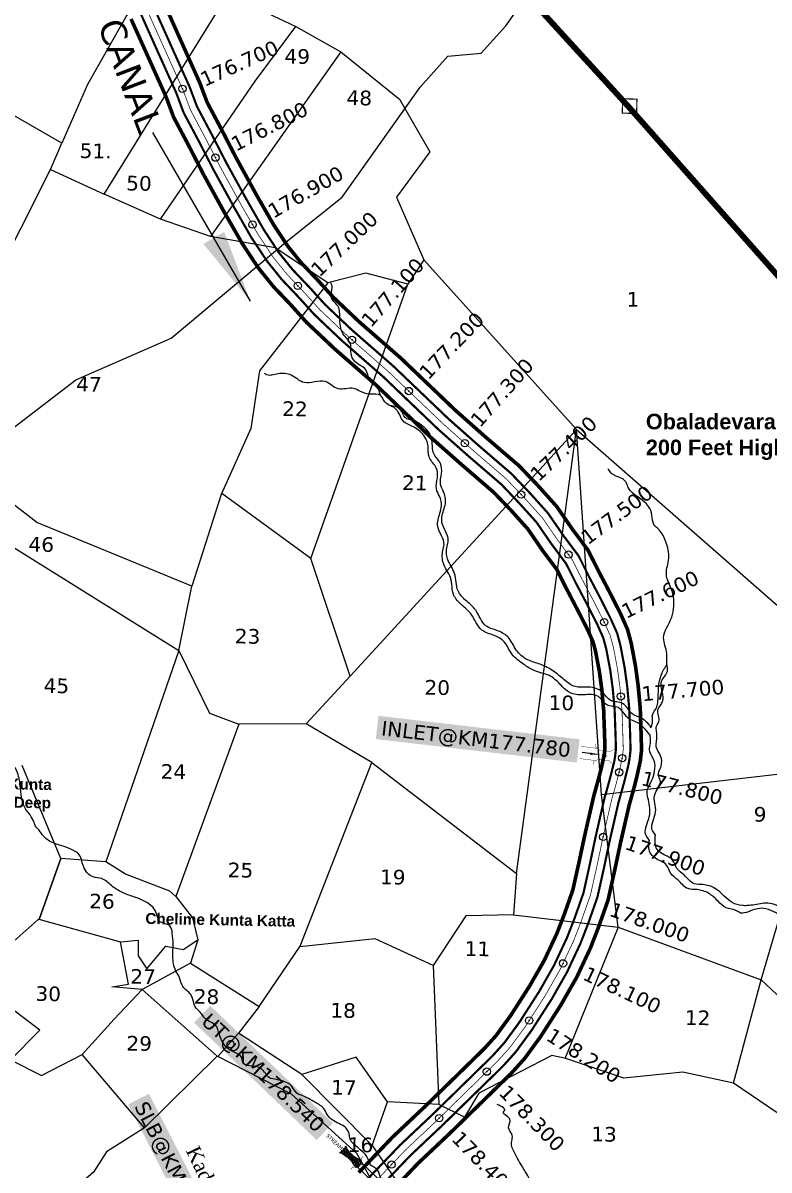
# Model space of a CAD drawing. Header units: inches. Extents: x 749153 to 755578, y 1653601 to 1659848.
# Drawn here: x 752258 to 753279, y 1655726 to 1657294 of the extents above; entities that cross this region are included whole.
import ezdxf
from ezdxf.enums import TextEntityAlignment as Align

# ---------------------------------------------------------------- set-up
doc = ezdxf.new("R2010")
doc.units = ezdxf.units.IN
doc.header["$MEASUREMENT"] = 0
doc.header["$PDMODE"] = 32
doc.header["$PDSIZE"] = 10
doc.linetypes.add('ACAD_ISO02W100', pattern=[15, 12, -3])
doc.linetypes.add('HIDDEN2', pattern=[0.1875, 0.125, -0.0625])
for name, color, linetype in [('CANAL1', 1, 'Continuous'), ('CSMark', 72, 'Continuous'), ('PLOT', 7, 'Continuous'), ('PLOT NO', 7, 'Continuous'), ('ROADS', 6, 'Continuous'), ('STRUCTURE', 5, 'Continuous'), ('TANKS-STREAM', 4, 'Continuous'), ('VILLAGE BOUNDRY', 5, 'Continuous'), ('VILLAGE STONES', 240, 'Continuous')]:
    doc.layers.add(name, color=color, linetype=linetype)
doc.styles.get("Standard").update_dxf_attribs({"font": 'verdana_0.ttf'})
doc.styles.add('style1', font='romantic_0.ttf')
doc.dimstyles.get("Standard").update_dxf_attribs({"dimtxt": 0.18, "dimasz": 35, "dimexe": 0.18, "dimexo": 0.0625, "dimgap": 0.09, "dimtad": 0, "dimtih": 1, "dimtoh": 1, "dimdec": 4, "dimzin": 0, "dimdsep": 46, "dimtxsty": 'Standard', "dimcen": 0.09, "dimadec": 0, "dimazin": 0, "dimtfac": 1, "dimtdec": 4, "dimtofl": 0, "dimtmove": 0, "dimatfit": 3, "dimfxl": 0, "dimtolj": 1, "dimtzin": 0, "dimarcsym": 0})

# ---------------------------------------------------------------- blocks, each defined once
blk = doc.blocks.new('UT')
at = {"layer": 'STRUCTURE'}
h = blk.add_hatch(dxfattribs=at)
h.set_pattern_fill('DASH', color=150, scale=8, angle=-39.6278, style=0)
h.set_pattern_definition([(320.372247933, (-4370.464, -6260.8811), (1.40800153113, 0.132407282), [1, -1])])
h.paths.add_polyline_path([(765163, 1700681.9), (765165.6, 1700680.6), (765167.2, 1700680.3), (765169.1, 1700680), (765172.4, 1700679.6), (765176.4, 1700679.3), (765179.5, 1700679.5), (765183.1, 1700679.9), (765187.7, 1700680.9), (765188.9, 1700681.2), (765193.1, 1700682.2), (765196.1, 1700680.2), (765196.1, 1700672.2), (765193.1, 1700670.2), (765190.5, 1700670.8), (765188.1, 1700671.3), (765185.5, 1700671.8), (765183.6, 1700672.1), (765181, 1700672.5), (765180.3, 1700672.5), (765178.5, 1700672.6), (765176.7, 1700672.6), (765174.6, 1700672.5), (765172.5, 1700672.3), (765170.4, 1700672), (765168.5, 1700671.7), (765166.1, 1700671.2), (765165, 1700670.8), (765163, 1700669.7)])
h.paths.add_polyline_path([(765259.1, 1700682.2), (765256.1, 1700680.2), (765256.1, 1700672.2), (765259.1, 1700670.2), (765261.9, 1700671), (765264.4, 1700671.6), (765266.4, 1700672), (765269.1, 1700672.5), (765272.7, 1700673), (765276.1, 1700673.1), (765278.6, 1700672.9), (765281.2, 1700672.7), (765283.9, 1700672.3), (765286.4, 1700671.9), (765288, 1700671.3), (765289.2, 1700670.6), (765289.1, 1700682.7), (765287.6, 1700681.8), (765285.7, 1700681.2), (765283, 1700680.7), (765281.2, 1700680.4), (765276.7, 1700679.9), (765272.7, 1700679.9), (765268.7, 1700680.3), (765264.8, 1700681), (765261.2, 1700681.7)])
at = {"layer": 'STRUCTURE', "color": 150, "const_width": 0.628}
for points in [[(765190.1, 1700688.2), (765190.1, 1700684.2), (765196.1, 1700680.2), (765256.1, 1700680.2), (765262.1, 1700684.2), (765262.1, 1700688.2)], [(765190.1, 1700664.2), (765190.1, 1700668.2), (765196.1, 1700672.2), (765256.1, 1700672.2), (765262.1, 1700668.2), (765262.1, 1700664.2)]]:
    blk.add_lwpolyline(points, dxfattribs=at)
at = {"layer": 'STRUCTURE', "color": 150}
for points in [[(765196.1, 1700680.2), (765256.1, 1700680.2)], [(765196.1, 1700672.2), (765256.1, 1700672.2)], [(765196.1, 1700672.2), (765256.1, 1700672.2)]]:
    blk.add_lwpolyline(points, dxfattribs=at)
at = {"layer": 'STRUCTURE', "color": 0}
blk.add_circle((765226.1, 1700676.2), 1.89, dxfattribs=at)
at = {"layer": 'STRUCTURE', "color": 150}
for points in [[(765163, 1700681.9), (765164.4, 1700681.1), (765167.9, 1700680.2), (765171.2, 1700679.8), (765176.1, 1700679.4), (765184.7, 1700680.3), (765193.1, 1700682.2)], [(765289.1, 1700682.7), (765287.8, 1700681.9), (765284.3, 1700680.9), (765280.9, 1700680.4), (765276.1, 1700679.8), (765267.4, 1700680.5), (765259.1, 1700682.2)], [(765163, 1700669.7), (765164.3, 1700670.6), (765167.8, 1700671.6), (765171.2, 1700672.1), (765176, 1700672.6), (765184.7, 1700672), (765193.1, 1700670.2)], [(765289.2, 1700670.6), (765287.8, 1700671.4), (765284.2, 1700672.3), (765280.9, 1700672.7), (765276.1, 1700673.1), (765267.4, 1700672.2), (765259.1, 1700670.2)]]:
    blk.add_spline(points, degree=3, dxfattribs=at)
at = {"layer": 'STRUCTURE', "color": 0}
blk.add_text('STREAM', height=5, dxfattribs=at).set_placement((765148.2, 1700675.8), align=Align.MIDDLE_CENTER)
for points in [[(765190.9, 1700676), (765164.2, 1700675.8)], [(765289.3, 1700676.7), (765265.4, 1700676.4)]]:
    blk.add_leader(points, dimstyle='Standard', override={"dimasz": 10, "dimgap": 0.09, "dimtad": 0}, dxfattribs=at)
blk = doc.blocks.new('IN')
at = {"layer": 'STRUCTURE', "color": 190, "const_width": 0.5}
for points in [[(763871.3, 1696666), (763849.3, 1696666)], [(763895.1, 1696672), (763895.1, 1696668), (763889.1, 1696664), (763881.7, 1696664), (763874.3, 1696664), (763868.3, 1696668), (763868.3, 1696672)], [(763871.3, 1696649.2), (763849.3, 1696649.2)], [(763868.3, 1696643.2), (763868.3, 1696647.2), (763874.3, 1696651.2), (763881.7, 1696651.2), (763881.7, 1696651.2), (763881.7, 1696651.2), (763889.1, 1696651.2), (763895.1, 1696647.2), (763895.1, 1696643.2)]]:
    blk.add_lwpolyline(points, dxfattribs=at)
at = {"layer": 'STRUCTURE', "color": 0}
blk.add_circle((763881.7, 1696657.6), 2.11, dxfattribs=at)
blk.add_leader([(763872.7, 1696657.6), (763851.2, 1696657.6)], dimstyle='Standard', override={"dimasz": 10, "dimgap": 0.09, "dimtad": 0}, dxfattribs=at)

msp = doc.modelspace()

# ---------------------------------------------------------------- linework, layer by layer
at = {"color": 3}
for p in [(753073.7, 1656270), (753051.8, 1656181.7), (752997, 1656008.9), (752950.7, 1655930.7), (752892.7, 1655860.9), (752827.6, 1655797.3), (752762.4, 1655733.8)]:
    msp.add_point(p, dxfattribs=at)
at = {"layer": 'CANAL1', "color": 1, "const_width": 5}
for points in [[(752451.7, 1657320.3), (752473.9, 1657270.7), (752500.1, 1657212.4), (752510, 1657186), (752530.2, 1657148), (752549.3, 1657110.8), (752577.3, 1657059.8), (752600.6, 1657019.2), (752620.2, 1656989.5), (752638.7, 1656966.6), (752660.8, 1656943.4), (752682, 1656920), (752718, 1656885.9), (752774.8, 1656836.4), (752849.9, 1656764.7), (752890.2, 1656729), (752936.6, 1656689.2), (752962.7, 1656661.9), (752988.2, 1656633.5), (753009.8, 1656602.3), (753031.2, 1656573.6), (753045.7, 1656544.8), (753061.3, 1656515.1), (753075.6, 1656486.9), (753085.2, 1656465.4), (753090.3, 1656446.4), (753096, 1656415.8), (753099.7, 1656389.2), (753102.6, 1656357.6), (753103.7, 1656325.6), (753104.4, 1656300.4), (753102.7, 1656285.4), (753098, 1656264.2), (753094.5, 1656250.3), (753087.5, 1656225.2), (753075.7, 1656174), (753067.5, 1656135.3), (753058.6, 1656095.4), (753045.5, 1656058.2), (753034.5, 1656029.9), (753015.7, 1655989.9), (752994, 1655951.9), (752966.4, 1655908.9), (752944.2, 1655878.5), (752925.7, 1655858.1), (752883.5, 1655816.9), (752842.5, 1655776.9), (752798.8, 1655735.7), (752753, 1655687.8)], [(752406, 1657299.8), (752428.3, 1657250.2), (752453.9, 1657193.4), (752464.3, 1657165.4), (752485.9, 1657124.8), (752505.1, 1657087.3), (752533.7, 1657035.3), (752558, 1656993), (752579.8, 1656959.9), (752601.1, 1656933.6), (752624.2, 1656909.4), (752646.2, 1656885), (752684.4, 1656848.9), (752741.1, 1656799.5), (752816.1, 1656727.8), (752857.4, 1656691.3), (752902.1, 1656652.8), (752926.1, 1656627.8), (752948.9, 1656602.5), (752969.1, 1656573.1), (752988.5, 1656547.2), (753001.2, 1656521.9), (753016.8, 1656492.1), (753030.4, 1656465.4), (753037.9, 1656448.6), (753041.5, 1656435.3), (753046.7, 1656407.8), (753050, 1656383.5), (753052.6, 1656354.5), (753053.7, 1656324), (753054.4, 1656302.6), (753053.3, 1656293.7), (753049.4, 1656275.8), (753046.1, 1656263.2), (753039, 1656237.6), (753026.9, 1656184.8), (753018.6, 1656146), (753010.4, 1656109.2), (752998.6, 1656075.5), (752988.5, 1656049.6), (752971.3, 1656012.9), (752951.2, 1655977.8), (752925.1, 1655937.2), (752905.4, 1655910.2), (752889.7, 1655892.8), (752848.6, 1655852.6), (752807.9, 1655813), (752763.6, 1655771.2), (752717.4, 1655722.9)]]:
    msp.add_lwpolyline(points, dxfattribs=at)
at = {"layer": 'CANAL1', "color": 5, "const_width": 3}
for points in [[(752419.7, 1657306), (752442, 1657256.3), (752467.7, 1657199.1), (752478, 1657171.6), (752499.2, 1657131.8), (752518.4, 1657094.4), (752546.8, 1657042.7), (752570.7, 1657000.9), (752592, 1656968.8), (752612.4, 1656943.5), (752635.1, 1656919.6), (752657, 1656895.5), (752694.5, 1656860), (752751.2, 1656810.5), (752826.2, 1656738.9), (752867.2, 1656702.6), (752912.5, 1656663.7), (752937, 1656638), (752960.7, 1656611.8), (752981.3, 1656581.9), (753001.3, 1656555.1), (753014.5, 1656528.8), (753030.2, 1656499), (753044, 1656471.8), (753052.1, 1656453.6), (753056.1, 1656438.6), (753061.5, 1656410.2), (753064.9, 1656385.2), (753067.6, 1656355.4), (753068.7, 1656324.5), (753069.4, 1656301.9), (753068.1, 1656291), (753066.8, 1656283.5), (753064, 1656272.5), (753060.6, 1656259.3), (753053.5, 1656233.9), (753041.5, 1656181.6), (753033.3, 1656142.8), (753024.9, 1656105), (753012.7, 1656070.3), (753002.3, 1656043.7), (752984.6, 1656006), (752964.1, 1655970), (752937.5, 1655928.7), (752917, 1655900.7), (752900.5, 1655882.4), (752859.1, 1655841.9), (752818.3, 1655802.1), (752774.2, 1655760.6), (752728, 1655712.4)], [(752742.3, 1655698.3), (752788.3, 1655746.4), (752832.1, 1655787.7), (752873, 1655827.6), (752914.9, 1655868.5), (752932.5, 1655888), (752954, 1655917.4), (752981.2, 1655959.6), (753002.4, 1655996.8), (753020.7, 1656035.8), (753031.4, 1656063.4), (753044.1, 1656099.5), (753052.8, 1656138.5), (753061, 1656177.3), (753072.9, 1656228.9), (753080, 1656254.2), (753083.4, 1656267.6), (753086.3, 1656279.3), (753087.9, 1656288.1), (753089.4, 1656301), (753088.7, 1656325.1), (753087.6, 1656356.7), (753084.8, 1656387.5), (753081.2, 1656413.4), (753075.6, 1656443.1), (753071, 1656460.3), (753062, 1656480.4), (753047.9, 1656508.2), (753032.3, 1656537.9), (753018.4, 1656565.7), (752997.6, 1656593.5), (752976.4, 1656624.2), (752951.7, 1656651.7), (752926.2, 1656678.3), (752880.4, 1656717.7), (752839.8, 1656753.6), (752764.7, 1656825.3), (752708, 1656874.8), (752671.3, 1656909.5), (752649.8, 1656933.2), (752627.4, 1656956.7), (752608.1, 1656980.6), (752587.8, 1657011.4), (752564.3, 1657052.5), (752536, 1657103.8), (752516.9, 1657141), (752496.3, 1657179.9), (752486.2, 1657206.7), (752460.2, 1657264.5), (752438, 1657314.1)]]:
    msp.add_lwpolyline(points, dxfattribs=at)
at = {"layer": 'CANAL1', "color": 1, "linetype": 'HIDDEN2', "ltscale": 100, "const_width": 1}
msp.add_lwpolyline([(752428.8, 1657310), (752451.1, 1657260.4), (752477, 1657202.9), (752487.2, 1657175.7), (752508, 1657136.4), (752527.2, 1657099.1), (752555.5, 1657047.6), (752579.3, 1657006.1), (752600, 1656974.7), (752619.9, 1656950.1), (752642.5, 1656926.4), (752664.1, 1656902.5), (752701.2, 1656867.4), (752757.9, 1656817.9), (752833, 1656746.3), (752873.8, 1656710.1), (752919.4, 1656671), (752944.4, 1656644.9), (752968.6, 1656618), (752989.5, 1656587.7), (753009.8, 1656560.4), (753023.4, 1656533.3), (753039.1, 1656503.6), (753053, 1656476.1), (753061.6, 1656457), (753065.9, 1656440.8), (753071.4, 1656411.8), (753074.9, 1656386.3), (753077.6, 1656356), (753078.7, 1656324.8), (753079.4, 1656301.5), (753078, 1656289.5), (753073.7, 1656270), (753070.3, 1656256.7), (753063.2, 1656231.4), (753051.3, 1656179.4), (753043.1, 1656140.6), (753034.5, 1656102.3), (753022, 1656066.8), (753011.5, 1656039.8), (752993.5, 1656001.4), (752972.6, 1655964.8), (752945.8, 1655923), (752924.8, 1655894.4), (752907.7, 1655875.5), (752866, 1655834.7), (752825.2, 1655794.9), (752781.2, 1655753.5), (752735.2, 1655705.3)], dxfattribs=at)
at = {"layer": 'CSMark', "color": 3}
for p in [(752476.3, 1657204.4), (752521.5, 1657110.2), (752572.1, 1657018.7), (752634.3, 1656935), (752708.3, 1656861.2), (752786, 1656791.2), (752862.6, 1656720), (752939.8, 1656649.6), (753004.5, 1656567.6), (753053.4, 1656475.3), (753076, 1656373.8)]:
    msp.add_point(p, dxfattribs=at)
at = {"layer": 'PLOT'}
for points in [[(752349.8, 1657604.7), (752433.4, 1657477.5), (752448.3, 1657453.5), (752464.8, 1657399.7), (752400.2, 1657304.9), (752346.6, 1657210)], [(752296, 1657093.9), (752369.4, 1657060.4), (752538.2, 1657333.6), (752464.8, 1657399.7)], [(752538.2, 1657333.6), (752631.6, 1657289.4), (752692.8, 1657255), (752773.5, 1657190.1), (752814.8, 1657118), (752769.2, 1657056.1), (752806.7, 1656970.4), (752784.6, 1656937.1), (752727.3, 1656952.4), (752675.3, 1656939.1), (752603, 1656986.7), (752514.8, 1657002.3), (752446.1, 1657026), (752369.4, 1657060.4)], [(752446.1, 1657026), (752575.6, 1657214.8), (752631.6, 1657289.4)], [(752692.8, 1657255), (752514.8, 1657002.3)], [(752093.7, 1656693.4), (752296, 1657093.9), (752311.5, 1657129.8), (752170, 1657211.2)], [(752346.6, 1657210), (752311.5, 1657129.8)], [(752806.7, 1656970.4), (753015.4, 1656738.7), (752706, 1656401.4)], [(752675.3, 1656939.1), (752581.9, 1656818.8), (752569.7, 1656739.9), (752529.5, 1656649.9), (752489.4, 1656524.3), (752277, 1656611.4), (752181, 1656685.7), (752151.4, 1656665.3), (752145.6, 1656639.4), (752471.4, 1656436.7), (752489.4, 1656524.3)], [(752652.1, 1656562.1), (752784.6, 1656937.1)], [(752735.3, 1656283.3), (752933.4, 1656131.8), (753015.4, 1656738.7)], [(753015.4, 1656738.7), (753367.6, 1656430.7), (753352.8, 1656274.5), (753049.5, 1656239.4), (753015.4, 1656738.7)], [(752645.5, 1656336.1), (752706, 1656401.4), (752652.1, 1656562.1), (752530, 1656651.1)], [(752471.4, 1656436.7), (752371.4, 1656147.6), (752309.8, 1656152.3), (752257, 1656279.4)], [(752471.4, 1656436.7), (752513.4, 1656350.9), (752553.3, 1656335.9), (752467.5, 1656100.4), (752459.2, 1656107.5), (752398.3, 1656130.6), (752371.4, 1656147.6)], [(752581.3, 1655950), (752637.6, 1656032.2), (752735.3, 1656283.3), (752645.5, 1656336.1), (752553.3, 1656335.9)], [(753072.4, 1656058.4), (753267.9, 1655986.6), (753352.8, 1656274.5), (753521.9, 1656243.1), (753472.7, 1655795), (753267.9, 1655986.6)], [(752929.2, 1656075.3), (753072.3, 1656058.4), (753049.5, 1656239.4), (753049.5, 1656239.4), (753049.5, 1656239.4)], [(752117.5, 1656136.1), (752079.7, 1656080.4), (752118, 1656075), (752122.3, 1656042.2), (752187.6, 1655988.2), (752119.2, 1655943.7), (752241.1, 1655877.2), (752281.4, 1655917.6), (752187.6, 1655988.2), (752278.4, 1656068.5), (752281, 1656070), (752309.8, 1656152.3)], [(752309.8, 1656152.3), (752281, 1656070)], [(752933.4, 1656131.8), (752929.2, 1656075.3), (752863.9, 1656074), (752819.4, 1656006), (752740.2, 1656042.6), (752637.1, 1656031.5)], [(752467.5, 1656100.4), (752490.1, 1656071.2), (752497.6, 1656041)], [(752279.7, 1656069.2), (752391.5, 1656038.3), (752415.8, 1656040.8), (752415.8, 1656019), (752427.5, 1656001.6), (752453.6, 1656032.5), (752477.4, 1656027.9), (752497.6, 1656041), (752487.4, 1656009.3), (752421.2, 1655973.3), (752379.8, 1655976.9), (752402.5, 1655980.6), (752391.5, 1656038.3)], [(753072.4, 1656058.4), (752999.3, 1655878.2)], [(752487.4, 1656009.3), (752581.3, 1655950), (752553.2, 1655913.4), (752524.8, 1655881.4)], [(752819.4, 1656006), (752827.1, 1655815.8), (752756.8, 1655819.4), (752713.8, 1655880.5), (752639.5, 1655857.1), (752553.2, 1655913.4)], [(752241.1, 1655877.2), (752283.4, 1655855.8), (752339.1, 1655884.4), (752382.8, 1655932.4), (752421.2, 1655973.3), (752524, 1655882.1), (752424.2, 1655783.9), (752339.1, 1655884.4)], [(753230.3, 1655845.1), (753267.9, 1655986.6)], [(752736.1, 1655759.9), (752768.2, 1655712.5), (752748.1, 1655688.7), (752715, 1655749.2), (752625.5, 1655829.9), (752524, 1655882.1)], [(752752.9, 1655657.5), (752779.3, 1655648), (752887.4, 1655577.2), (752918.3, 1655562.6), (752927.8, 1655611.1), (752982.6, 1655635.2), (753000.4, 1655636.9), (753002.2, 1655650.9), (753075.3, 1655641.8), (753126.7, 1655620.7), (753147.3, 1655642.7), (753310.4, 1655549), (753345, 1655623.4), (753446.5, 1655698.5), (753230.3, 1655845.1), (753160.9, 1655860.3), (753080, 1655852.1), (753000.8, 1655879), (752981.5, 1655882.9), (752881.7, 1655831.3), (752862.1, 1655798.6), (752827.1, 1655815.8)], [(752639.5, 1655857.1), (752736.1, 1655759.9), (752756.8, 1655819.4)], [(752424.2, 1655783.9), (752372.4, 1655751.2), (752354.7, 1655723.3), (752307.1, 1655681.8)]]:
    msp.add_lwpolyline(points, dxfattribs=at)
at = {"layer": 'ROADS'}
msp.add_lwpolyline([(752200.7, 1656707.3), (752330.3, 1656806.4), (752461, 1656863.6), (752620.3, 1656996.8), (752694.7, 1657056.4), (752801.6, 1657206.7), (752839.5, 1657248.7), (752884.9, 1657253), (752918.8, 1657290.3), (752947.9, 1657331.6)], dxfattribs=at)
at = {"layer": 'STRUCTURE', "color": 0}
msp.add_point((753078, 1656289.5), dxfattribs=at)
at = {"layer": 'TANKS-STREAM'}
for points in [[(751828.6, 1657199.4), (751819.1, 1657226.2), (751811.5, 1657239.8), (751809, 1657267), (751800.6, 1657284.1), (751807.1, 1657314), (751807.9, 1657328), (751807.1, 1657345.2), (751813.9, 1657355.7), (751825, 1657368.4), (751828.8, 1657378.2), (751835.1, 1657392.8), (751841.6, 1657402.7), (751842.6, 1657430.6), (751863.7, 1657435), (751878.4, 1657443.1), (751886.4, 1657456.6), (751903.2, 1657465.7), (751920.9, 1657481.3), (751926.8, 1657500.2), (751945.2, 1657505.1), (751955.2, 1657518.5), (751970.4, 1657541), (751987.2, 1657550.8), (752002.7, 1657559.9), (752010.3, 1657571), (752022.4, 1657573.7), (752043.1, 1657576.5), (752056.9, 1657587.4), (752080.1, 1657575.6), (752086, 1657569.9), (752091.2, 1657564.4), (752096.9, 1657559.4), (752103.6, 1657557.1), (752109.3, 1657558.1), (752112.7, 1657559.5), (752116.2, 1657563.3), (752119.2, 1657566.9), (752122.3, 1657571.5), (752123.6, 1657577.3), (752125.6, 1657583.4), (752130.6, 1657586.7), (752133.7, 1657588.9), (752138.5, 1657593.6), (752141.4, 1657598.4), (752142.4, 1657601.7), (752149.2, 1657604.8), (752170.6, 1657613.9), (752174.3, 1657617.8), (752184, 1657618.1), (752194.6, 1657620.2), (752203.4, 1657622.4), (752208.1, 1657624.5), (752213.9, 1657626.8), (752219.7, 1657630.6), (752224.8, 1657635.8), (752225.3, 1657643.4), (752226.6, 1657654), (752227.6, 1657678.7), (752232.9, 1657689.5), (752233.4, 1657708.7), (752250.3, 1657721), (752261.9, 1657736), (752265.8, 1657756.1), (752275.1, 1657763.1), (752281.3, 1657770.2), (752285, 1657778.9), (752285.6, 1657794.2), (752282.1, 1657798.4), (752284.5, 1657811.8), (752288, 1657815.1), (752285.5, 1657825.6), (752288.2, 1657848.5)], [(752747.3, 1656785), (752742.1, 1656796.9), (752732.2, 1656807), (752727.2, 1656820.1), (752712.5, 1656831.1), (752707, 1656843), (752706.5, 1656853.9), (752695.9, 1656869.8), (752692.4, 1656879.9), (752691.6, 1656891.8), (752688.9, 1656907.5), (752679.5, 1656920.2), (752681.2, 1656932.5), (752679.3, 1656940.1)], [(753526.9, 1655237.6), (753534.8, 1655252.7), (753555.5, 1655267.5), (753563.5, 1655282.7), (753571.7, 1655293.6), (753585, 1655300.4), (753593.2, 1655314.8), (753594, 1655323.9), (753605.1, 1655333.5), (753612.7, 1655340.3), (753614.6, 1655349), (753607.1, 1655357.4), (753594.3, 1655367.1), (753581.2, 1655369), (753566.1, 1655376.2), (753557.1, 1655377.8), (753550.3, 1655378), (753543.6, 1655372.1), (753541.6, 1655368.5), (753527.5, 1655367.6), (753509.9, 1655367.9), (753506.5, 1655368.3), (753494.9, 1655368.7), (753488.9, 1655370.7), (753484, 1655374), (753471.4, 1655373.9), (753460.8, 1655381.9), (753451.3, 1655388.8), (753442.8, 1655394.1), (753438.7, 1655396.8), (753431.4, 1655400.2), (753425.8, 1655405.2), (753421.5, 1655410.6), (753410.9, 1655412), (753403.3, 1655421), (753389, 1655426.2), (753376.4, 1655428.2), (753370.4, 1655422.8), (753363.1, 1655415.4), (753359.8, 1655414), (753354.7, 1655402.8), (753344.2, 1655386.8), (753345.5, 1655379.2), (753347.7, 1655373.6), (753347.3, 1655359.4), (753353.5, 1655355.9), (753358.6, 1655350.2), (753364.3, 1655350), (753372.3, 1655345), (753378.7, 1655339.3), (753386.4, 1655338.3), (753392.8, 1655333.3), (753402.5, 1655314.5), (753405.2, 1655300.7), (753396.6, 1655291.7), (753392.5, 1655285.6), (753385.3, 1655276.8), (753371, 1655269.3), (753366.6, 1655267.4), (753354.6, 1655266.2), (753347, 1655266.4), (753339.6, 1655268.1), (753331.5, 1655269.4), (753318.3, 1655271), (753309.4, 1655271.3), (753297.9, 1655274.3), (753293.2, 1655276.1), (753273.5, 1655274.1), (753269.8, 1655275.4), (753258.1, 1655280.2), (753252.8, 1655282.7), (753240, 1655282.9), (753235.1, 1655282.6), (753232.7, 1655282.7), (753226.6, 1655286.8), (753220.2, 1655293.1), (753215, 1655298.2), (753213.1, 1655302.2), (753196.2, 1655307.7), (753187.6, 1655308.2), (753179.4, 1655321.7), (753177.5, 1655334.1), (753170.8, 1655339.1), (753168.2, 1655346.2), (753166.2, 1655356.2), (753164.6, 1655364.3), (753160.7, 1655371.7), (753162, 1655389.9), (753161.4, 1655398), (753158.8, 1655406.6), (753155.8, 1655411.6), (753152.3, 1655423.1), (753151.4, 1655433.5), (753142.1, 1655446.2), (753139.2, 1655474.4), (753142.6, 1655484.6), (753133.7, 1655491.4), (753129.3, 1655498.4), (753123.8, 1655504.2), (753117.7, 1655508.3), (753101.2, 1655521.6), (753098.4, 1655534), (753094.9, 1655543.4), (753090.6, 1655567.4), (753087.2, 1655570.9), (753082.5, 1655572.8), (753082.5, 1655578.6), (753081.6, 1655584), (753079.4, 1655592.8), (753077.4, 1655595.5), (753071.8, 1655598.8), (753066, 1655603.6), (753051.4, 1655609.7), (753042.6, 1655611.8), (753031, 1655612.2), (753021.8, 1655609.4), (753010.7, 1655604.3), (752998.9, 1655593.5), (752987.9, 1655582.5), (752980.3, 1655573.4), (752973.7, 1655575.2), (752966.6, 1655575.4), (752957.6, 1655576.7), (752959, 1655571.2), (752950.7, 1655571.8), (752946.4, 1655576.6), (752943.1, 1655579.3), (752928.4, 1655582.4), (752922.4, 1655583.5), (752910, 1655583.7), (752892.2, 1655597.3), (752877.4, 1655597.3), (752867.9, 1655603.3), (752863.3, 1655613.3), (752851.4, 1655622.8), (752835.7, 1655627.2), (752826.2, 1655637.6), (752803.1, 1655649.9), (752795.7, 1655653.2), (752788.9, 1655666.4), (752776.1, 1655673.3), (752763.1, 1655685.6), (752763.9, 1655696.8), (752751.8, 1655708.1), (752741, 1655728.5), (752734.4, 1655732.8), (752728.5, 1655745.1), (752719.6, 1655753.9), (752712.9, 1655760.1), (752707.3, 1655765.5), (752703.1, 1655779.7), (752699.2, 1655784.6), (752681.1, 1655794.9), (752674.4, 1655802.4), (752669.1, 1655811), (752656.5, 1655819.7), (752641.2, 1655827.8), (752633, 1655831.5), (752625.7, 1655841.4), (752614.1, 1655847.7), (752602.2, 1655850.6), (752593.6, 1655853.6), (752592.2, 1655855.5), (752581.3, 1655866.4), (752571.5, 1655868.4), (752560.3, 1655871.7), (752556.1, 1655882.2), (752550, 1655886.1), (752536.3, 1655894.4), (752524.8, 1655918.3), (752523.3, 1655922), (752507.7, 1655933.1), (752500.7, 1655942.1), (752495.1, 1655947.6), (752487.7, 1655966.4), (752476.7, 1655977.4), (752472.3, 1655989.3), (752467.3, 1655998.4), (752463.3, 1656018.7), (752463.5, 1656035.2), (752462.5, 1656050.3), (752459.1, 1656060), (752444.8, 1656066.5), (752441, 1656076.6), (752409.4, 1656100), (752394.3, 1656105.7), (752379.3, 1656115.1), (752365.5, 1656124.9), (752354.4, 1656127), (752340.8, 1656141.6), (752333.7, 1656158.9), (752331.4, 1656160.7), (752285.1, 1656184), (752281.7, 1656188.8), (752275.5, 1656196.6), (752272.2, 1656204.4), (752266.1, 1656214), (752261, 1656221.2), (752254.3, 1656251.4), (752249.7, 1656271.9), (752222.8, 1656298), (752169, 1656290.3), (752152.4, 1656287.9), (752148.9, 1656287.5), (752133.1, 1656289.1), (752123.7, 1656289.5), (752116.6, 1656290.3), (752108.1, 1656300), (752105.2, 1656301.2), (752100.7, 1656307.8), (752093.3, 1656315.1), (752081.1, 1656319.1), (752060.5, 1656319.7), (752047, 1656319), (752035, 1656313.5), (752027.1, 1656303.8), (752022.1, 1656295.7), (752018.9, 1656288.8), (752007.9, 1656275), (751992.2, 1656263.8), (751984.5, 1656261.7), (751966.4, 1656264.6), (751963, 1656269.4), (751944.5, 1656298.3), (751943.6, 1656307.7), (751916, 1656338.8), (751899.7, 1656344.6), (751893.4, 1656350.7), (751893.1, 1656359), (751889.4, 1656372.6), (751883.7, 1656393.4), (751879.2, 1656400.6), (751873.2, 1656416.6), (751870.5, 1656422), (751877, 1656441.2), (751875.6, 1656451.8), (751873.2, 1656469.5), (751882.3, 1656477.5), (751885.7, 1656492.1), (751879.3, 1656512.8), (751888.2, 1656538.3), (751884.8, 1656542.7), (751876.1, 1656549.4), (751873, 1656553.9), (751865, 1656557.6), (751846.7, 1656557.6), (751838.3, 1656559.4), (751830.7, 1656570.4), (751819.5, 1656585.8), (751809.7, 1656597.4), (751804.3, 1656602.2), (751781.3, 1656616.9), (751768, 1656629.1), (751764.2, 1656637.7), (751759.7, 1656641.9), (751749, 1656650.7), (751742.2, 1656658.1), (751732.7, 1656666.5), (751673.6, 1656692.3), (751660.6, 1656702.9), (751635.8, 1656711.1), (751630.2, 1656711.3), (751620.1, 1656715.8), (751613.9, 1656722.5), (751608.5, 1656727.7), (751602.6, 1656736.6), (751594.1, 1656740.5), (751590.7, 1656749.3), (751569.2, 1656759), (751563.3, 1656767.9), (751543.9, 1656777.9), (751532.1, 1656782.8), (751527, 1656790), (751510.6, 1656794.9), (751503.3, 1656806.6), (751501.3, 1656822.8), (751499.1, 1656830.5), (751495.4, 1656843.6), (751491, 1656859.4), (751474.7, 1656865.4), (751458.6, 1656878.3), (751449.7, 1656882.7), (751427.1, 1656896.6), (751408.1, 1656906.7), (751398.2, 1656918.5), (751383.2, 1656923.1), (751376.3, 1656926.6)], [(752765.7, 1656769), (752752.1, 1656777.8), (752747.4, 1656785), (752732.6, 1656786.8), (752719, 1656791), (752710.5, 1656794.7), (752689.4, 1656794.2), (752671.5, 1656804.2), (752642.9, 1656802.7), (752625.1, 1656812.8), (752607.2, 1656814.8), (752598.8, 1656812.9), (752591.9, 1656813.2), (752588.5, 1656815.2)], [(753116, 1656333.7), (753101.9, 1656345.2), (753093.5, 1656348.6), (753078.2, 1656364.3), (753062.6, 1656368.2), (753050.9, 1656379.6), (753031.4, 1656386.4), (753013.4, 1656387.2), (752998.5, 1656396.6), (752984, 1656408.1), (752965.7, 1656417.7), (752949, 1656423.6), (752933, 1656437.2), (752922.3, 1656454.2), (752908.6, 1656463.1), (752891.4, 1656470.4), (752877.5, 1656491.5), (752863.9, 1656505), (752853.4, 1656517.9), (752848.6, 1656542), (752839, 1656561.6), (752838.4, 1656579), (752839.9, 1656587), (752831.3, 1656611.9), (752834.2, 1656630.4), (752836.4, 1656640.2), (752833.6, 1656653.2), (752829.5, 1656663.5), (752830.7, 1656678.6), (752829.3, 1656692.2), (752820.1, 1656705.6), (752817.7, 1656723.9), (752815, 1656731.9), (752800.8, 1656746.4), (752793, 1656750.7), (752781, 1656755), (752774.8, 1656765.6), (752760.6, 1656771.2)], [(753116, 1656320.6), (753096.2, 1656339.2), (753087.9, 1656342.7), (753072.5, 1656358.4), (753057, 1656362.2), (753045.3, 1656373.6), (753024.9, 1656375.9), (753006.2, 1656379), (752992.8, 1656390.6), (752978.3, 1656402.2), (752957.3, 1656409.1), (752943.4, 1656417.6), (752927.3, 1656431.2), (752916.6, 1656448.2), (752903, 1656457.1), (752885.7, 1656464.5), (752871.8, 1656485.5), (752858.2, 1656499), (752847.7, 1656511.9), (752843, 1656536.1), (752833.3, 1656555.7), (752832.7, 1656573.1), (752834.3, 1656581), (752825.7, 1656605.9), (752828.5, 1656624.4), (752830.7, 1656634.3), (752827.9, 1656647.3), (752823.8, 1656657.5), (752825.1, 1656672.6), (752823.6, 1656686.2), (752814.4, 1656699.7), (752812, 1656717.9), (752809.4, 1656725.9), (752795.1, 1656740.5), (752787.3, 1656744.7), (752777.7, 1656750.7), (752771.6, 1656762.5), (752765.7, 1656769)], [(753124.7, 1656327.4), (753124.3, 1656330.6), (753128.1, 1656339.5), (753126.9, 1656355.3), (753133, 1656366.6), (753131.9, 1656394.5), (753139.7, 1656408.2), (753139, 1656418.5), (753138.9, 1656432.4), (753134.6, 1656453.8), (753145.7, 1656482), (753148.5, 1656497.3), (753147.2, 1656513.9), (753138.4, 1656541.5), (753141.7, 1656562.7), (753137.6, 1656585), (753128.4, 1656601.6), (753121.3, 1656608.8), (753118.6, 1656621.4), (753114, 1656633.5), (753086.3, 1656659.3), (753082.7, 1656666.9), (753079.6, 1656670.3), (753076.7, 1656672), (753070.4, 1656674.5), (753066.6, 1656676.5), (753062.4, 1656679.3), (753060.4, 1656682.3), (753058.4, 1656684.8)], [(753116, 1656333.7), (753116.8, 1656331.5), (753119.5, 1656342), (753119.2, 1656348.1), (753125.4, 1656359.5), (753126.7, 1656366.8), (753131.7, 1656404), (753139.1, 1656417.4)], [(753114.7, 1656177.5), (753110, 1656185.7), (753115, 1656209.3), (753113.7, 1656232.5), (753111.9, 1656242.5), (753118.7, 1656259.3), (753122.3, 1656271.4), (753121.6, 1656285.9), (753115.8, 1656297.9), (753116.8, 1656313.6), (753116, 1656320.6)], [(753123.5, 1656184.3), (753118.7, 1656192.4), (753123.7, 1656216), (753122.4, 1656239.3), (753129.9, 1656259.3), (753127.5, 1656266), (753131.1, 1656278.2), (753130.4, 1656292.6), (753124.6, 1656304.7), (753125.5, 1656320.3), (753124.7, 1656327.4)], [(753500.8, 1655802.6), (753489.3, 1655810.6), (753476.5, 1655816.5), (753470, 1655821.5), (753460.9, 1655833.8), (753454.2, 1655839.2), (753437.3, 1655848.1), (753425.5, 1655867.3), (753408.6, 1655878.4), (753395.8, 1655888.5), (753385.6, 1655904.4), (753383.7, 1655909.4), (753376, 1655915.2), (753364.7, 1655921.2), (753357.5, 1655943.2), (753346.4, 1655965.2), (753337.1, 1655984.2), (753335.6, 1655995.1), (753335.7, 1655999.6), (753322.7, 1656013.1), (753317.8, 1656018.9), (753315.2, 1656033.3), (753312.8, 1656044.5), (753305.3, 1656055.7), (753297.9, 1656066.2), (753290.4, 1656076.7), (753284.6, 1656079.6), (753271.3, 1656084), (753250.7, 1656079.5), (753240.3, 1656077.7), (753233.6, 1656081.1), (753220.1, 1656085), (753209.1, 1656094), (753196.4, 1656104.5), (753179.9, 1656109.7), (753168, 1656111), (753154.1, 1656122.9), (753144.4, 1656131.9), (753138.5, 1656143.2), (753122.6, 1656153), (753116.2, 1656160.1), (753115.1, 1656177.4)], [(753509.7, 1655811.1), (753496.6, 1655814), (753484.9, 1655823.3), (753478.4, 1655828.3), (753466.9, 1655836.7), (753462.6, 1655846.1), (753445.7, 1655855), (753432.5, 1655870.9), (753417, 1655885.3), (753402.2, 1655892.1), (753393.2, 1655907.6), (753389.6, 1655912.8), (753384.2, 1655919.2), (753373.1, 1655928.1), (753365.9, 1655950.1), (753354.8, 1655972), (753345.5, 1655991), (753344, 1656001.9), (753344.1, 1656006.4), (753331.1, 1656019.9), (753326.2, 1656025.7), (753323.6, 1656040.2), (753321.2, 1656051.4), (753313.7, 1656062.6), (753306.3, 1656073.1), (753298.8, 1656083.5), (753293, 1656086.5), (753279.7, 1656090.9), (753259.2, 1656089), (753249, 1656087.8), (753242, 1656087.9), (753228.5, 1656091.9), (753217.5, 1656100.8), (753204.8, 1656111.4), (753188.3, 1656116.5), (753176.4, 1656117.8), (753162.5, 1656129.7), (753152.8, 1656138.7), (753146.9, 1656150), (753131, 1656159.8), (753124.6, 1656166.9), (753123.5, 1656184.3)], [(753062.4, 1655613.3), (753051.5, 1655627.5), (753048.3, 1655639.8), (753034.3, 1655651.4), (753018.7, 1655655.5), (753008.6, 1655665.5), (752975.9, 1655679.6), (752968.4, 1655691.4), (752964, 1655700.8), (752957, 1655705.4), (752951.1, 1655713.8), (752945.4, 1655724.4), (752940.6, 1655732.1), (752929.4, 1655752.9), (752926.4, 1655760.8), (752927.3, 1655767.5), (752926.9, 1655775.8), (752922.5, 1655783.9), (752924, 1655796.4), (752915.9, 1655806.6), (752916.5, 1655807.1), (752907, 1655816)]]:
    msp.add_spline(points, degree=3, dxfattribs=at)
at = {"layer": 'VILLAGE BOUNDRY', "linetype": 'ACAD_ISO02W100', "ltscale": 2, "const_width": 8}
msp.add_lwpolyline([(753390.2, 1656836.3), (753085.5, 1657181.1), (752900.9, 1657383), (752849.2, 1657435.7), (752751.6, 1657538.3), (752662.1, 1657628.4), (752321.1, 1657934.7), (752144.6, 1657998.5), (752122.8, 1658013.3), (751880, 1658102), (751749.4, 1658162.5), (751725, 1658176), (751472.2, 1658258.7), (751306.3, 1658322), (751259.9, 1658351.4), (751155.5, 1658392.2), (750945.2, 1658485.2), (750841.9, 1658522.8), (750700.4, 1658559.4), (750571.1, 1658617.7), (750463.8, 1658658.6)], dxfattribs=at)
at = {"layer": 'VILLAGE STONES', "const_width": 1.57}
msp.add_lwpolyline([(753078.6, 1657190.7), (753098.2, 1657190.1), (753097.6, 1657170.5), (753078, 1657171.1)], close=True, dxfattribs=at)

# ---------------------------------------------------------------- block references
at = {"layer": 'STRUCTURE', "color": 0}
for name, p, rotation in [('IN', (-213270.7, 66205), 352.9508078117731), ('UT', (-973583.2, 950251.2), 316.4528754752048)]:
    msp.add_blockref(name, p, dxfattribs=dict(at, rotation=rotation))

# ---------------------------------------------------------------- texts
at = {"layer": 'CSMark', "color": 1}
for s, rotation, p in [('176.700', 24.2247, (752502.5, 1657215.9)), ('176.800', 27.168, (752544.9, 1657127.1)), ('176.900', 29.7743, (752595.6, 1657035.1)), ('177.000', 43.6196, (752656.6, 1656953)), ('177.100', 48.8914, (752726.6, 1656883.3)), ('177.200', 46.3185, (752805.3, 1656812.2)), ('177.300', 48.4913, (752875.8, 1656746.6)), ('177.400', 43.7283, (752956.7, 1656673.4)), ('177.500', 36.775, (753024.9, 1656588)), ('177.600', 25.8487, (753078.8, 1656488.5)), ('177.700', 5.1366, (753104.4, 1656377.1)), ('177.800', 345.7693, (753104.8, 1656262.7)), ('177.900', 340.615, (753083.4, 1656175.1)), ('178.000', 340.615, (753061.9, 1656083.8)), ('178.100', 334.8421, (753026.6, 1655996.6)), ('178.200', 327.2523, (752977.6, 1655913.5)), ('178.300', 314.3873, (752914.9, 1655837.8)), ('178.400', 314.2775, (752850.4, 1655774.8))]:
    msp.add_text(s, height=20, rotation=rotation, dxfattribs=at).set_placement(p, align=Align.MIDDLE_LEFT)
at = {"layer": 'PLOT NO'}
for s, p in [('49', (752633.4, 1657248.6)), ('48', (752718.3, 1657191.9)), ('51.', (752357.6, 1657119.4)), ('50', (752416.9, 1657075.2)), ('1', (753092.8, 1656916.4)), ('47', (752348.5, 1656800.5)), ('22', (752630.2, 1656766.9)), ('21', (752794.2, 1656665.7)), ('46', (752283.2, 1656581.6)), ('23', (752565.4, 1656456)), ('45', (752303.9, 1656388.4)), ('20', (752824.9, 1656386)), ('10', (752994.8, 1656365.1)), ('24', (752464, 1656271)), ('9', (753266.6, 1656212.6)), ('25', (752555.8, 1656136.4)), ('19', (752764.1, 1656126.9)), ('26', (752366.3, 1656093.8)), ('11', (752879.9, 1656028.9)), ('27', (752422.5, 1655990.9)), ('30', (752292.7, 1655967.4)), ('28', (752509.3, 1655963.5)), ('18', (752696.2, 1655944.6)), ('12', (753181.1, 1655934.6)), ('29', (752417.2, 1655899.5)), ('17', (752697.2, 1655839.3)), ('13', (753053.1, 1655775.4)), ('16', (752719.9, 1655760.9))]:
    msp.add_text(s, height=20, rotation=358.9293, dxfattribs=at).set_placement(p, align=Align.MIDDLE_CENTER)
at = {"layer": 'STRUCTURE', "color": 0, "style": 'style1'}
msp.add_text('Kadamalakunta', height=20, rotation=295.5422, dxfattribs=at).set_placement((752489.6, 1655757.2), align=Align.MIDDLE_LEFT)
at = {"layer": 'STRUCTURE', "color": 5, "char_height": 20, "attachment_point": 1, "bg_fill": 1, "box_fill_scale": 1.3, "bg_fill_color": 7, "bg_fill_true_color": 16777215, "bg_fill_transparency": 4390977}
for s, insert, width, rotation in [('INLET@KM177.780', (752749.8, 1656340.6), 264.888, 353.3496), ('UT@KM178.540', (752514.5, 1655942.5), 220.16, 316.2762), ('SLB@KM178.719', (752427.9, 1655822.6), 236.05, 297.134)]:
    msp.add_mtext(s, dxfattribs=dict(at, insert=insert, width=width, rotation=rotation))
at = {"layer": 'VILLAGE STONES'}
msp.add_text('HNSS MAIN CANAL', height=35, rotation=290.8141, dxfattribs=at).set_placement((752257.6, 1657560.9))
at = {"layer": 'VILLAGE STONES', "color": 0, "insert": (753110.3, 1656760.1), "char_height": 21.22, "width": 307.05, "attachment_point": 1}
msp.add_mtext('{\\fArial|b1|i0|c0|p34;Obaladevara  Konda \\P200 Feet High}', dxfattribs=at)
at = {"layer": 'VILLAGE STONES', "color": 0, "char_height": 15, "width": 495.805, "attachment_point": 2, "rotation": 358.9293}
for s, insert in [('{\\fArial|b1|i0|c0|p34;Kotta Kunta\\P2 Feet Deep\\P }', (752238.4, 1656261.8)), ('{\\fArial|b1|i0|c0|p34;Chelime Kunta Katta}', (752528.2, 1656075.9))]:
    msp.add_mtext(s, dxfattribs=dict(at, insert=insert))

# ---------------------------------------------------------------- leaders
at = {"layer": 'VILLAGE STONES'}
msp.add_leader([(752569.3, 1656914), (752435.7, 1657144.6)], dimstyle='Standard', override={"dimasz": 100, "dimgap": 0.09, "dimtad": 0, "dimtfill": 2, "dimtfillclr": 5}, dxfattribs=at)

doc.saveas('drawing.dxf')
